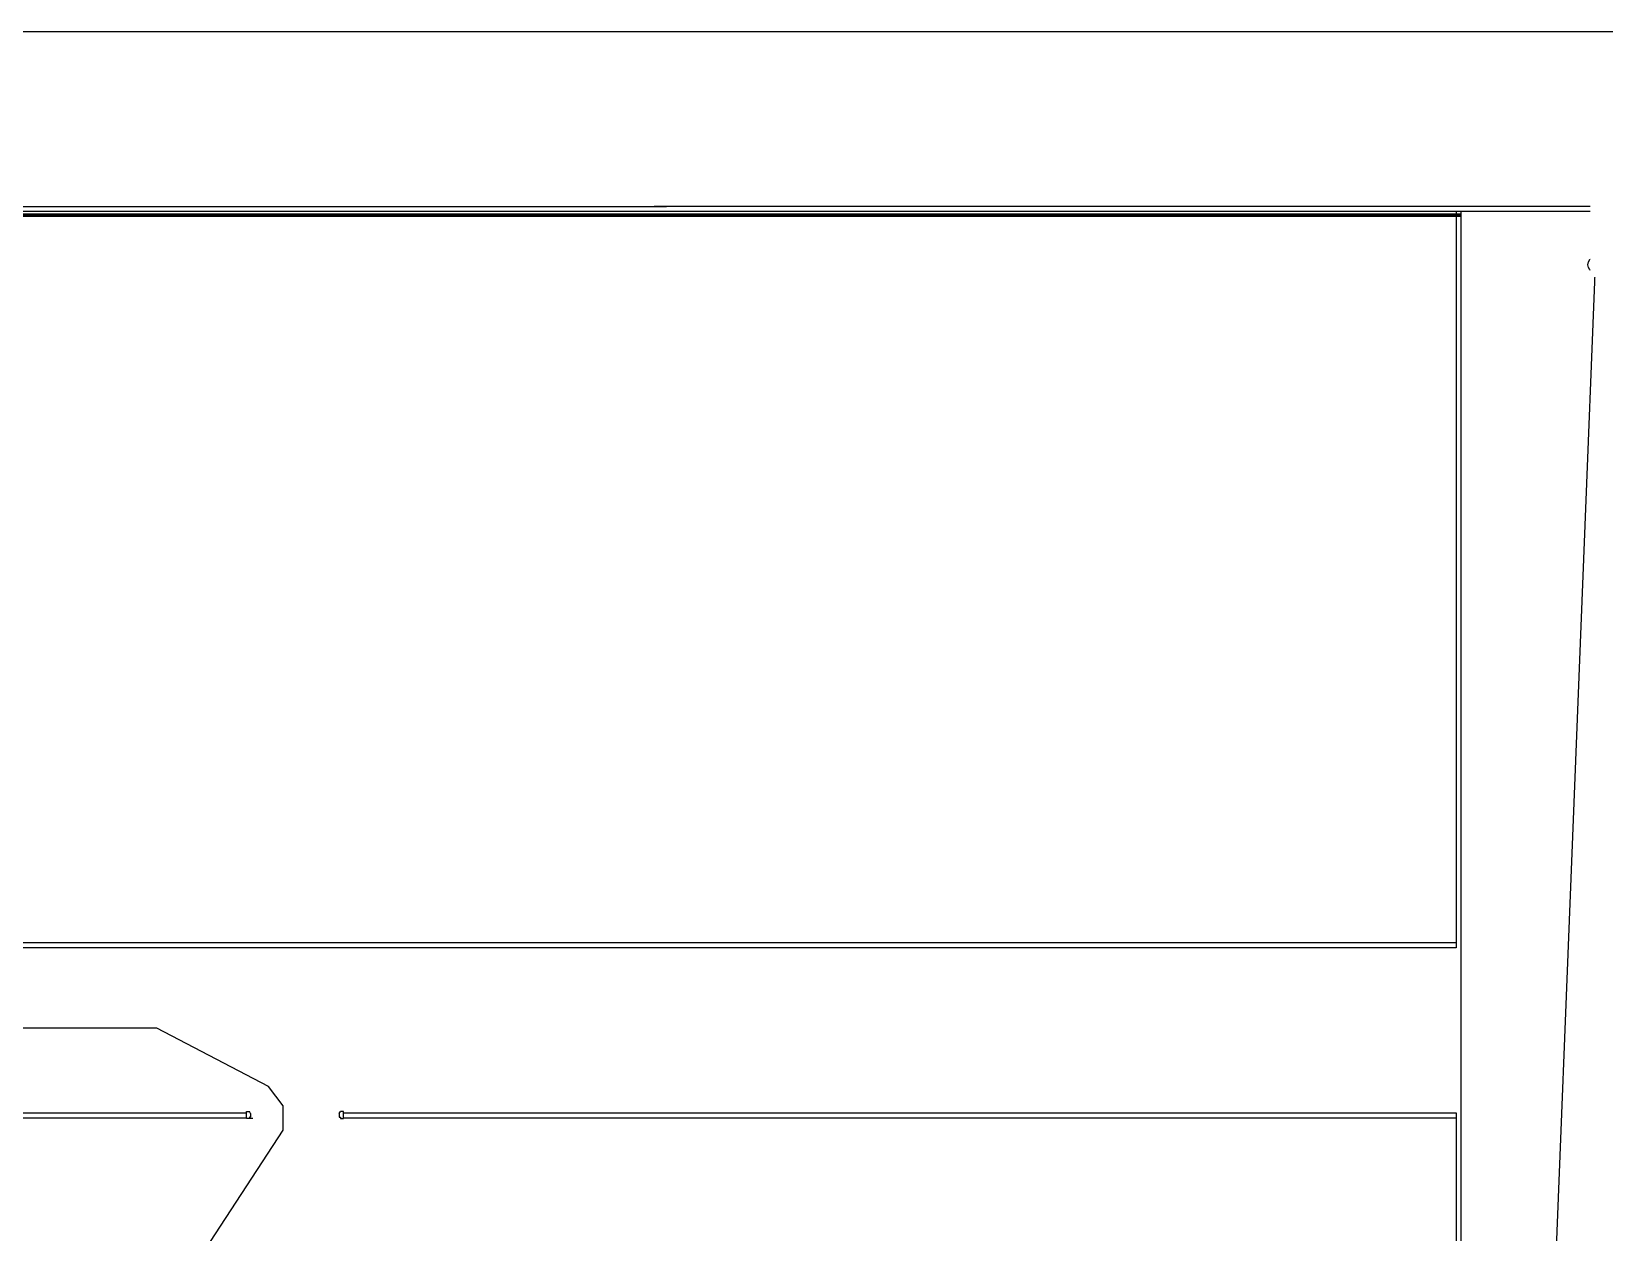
# Model space of a CAD drawing. Header units: millimetres. Extents: x 391350 to 515311, y -283575 to -199845.
# Drawn here: x 416187 to 432372, y -261053 to -248700 of the extents above; entities that cross this region are included whole.
import ezdxf

# ---------------------------------------------------------------- set-up
doc = ezdxf.new("R2010")
doc.units = ezdxf.units.MM
doc.set_wipeout_variables(frame=1)
doc.layers.add('Evac_Path_Fail', color=1, linetype='Continuous')

msp = doc.modelspace()

# ---------------------------------------------------------------- linework, layer by layer
at = {"color": 0}
for p, q in [((391350, -250501), (422720, -250501)), ((445217, -250551), (391350, -250551)), ((395466, -250501), (420895, -250501)), ((445217, -250501), (422595, -250501)), ((422595, -250501), (422720, -250501)), ((430845, -250551), (430845, -258123)), ((430895, -250551), (430895, -263123)), ((395466, -250576), (430895, -250576)), ((395466, -250586), (430895, -250586)), ((400263, -250598), (430895, -250598)), ((430845, -258073), (413964, -258073)), ((430845, -258123), (413964, -258123)), ((411467, -259823), (418398, -259823)), ((411467, -259873), (418398, -259873)), ((418398, -259881), (418398, -259809)), ((418398, -259809), (418429, -259809)), ((418463, -259881), (418398, -259881)), ((418442, -259827), (418429, -259809)), ((418442, -259866), (418429, -259866)), ((418429, -259866), (418429, -259881)), ((418442, -259827), (418442, -259866)), ((419354, -259827), (419367, -259809)), ((419354, -259827), (419354, -259866)), ((419354, -259866), (419367, -259866)), ((419398, -259809), (419367, -259809)), ((419367, -259866), (419367, -259881)), ((419367, -259881), (419398, -259881)), ((419398, -259881), (419398, -259809)), ((419398, -259823), (430845, -259823)), ((419398, -259873), (430845, -259873)), ((430845, -259823), (430845, -263123)), ((430895, -259823), (430895, -259948)), ((430895, -259823), (430895, -259948))]:
    msp.add_line(p, q, dxfattribs=at)
msp.add_lwpolyline([(391350, -248700), (449973, -248700), (449973, -283575), (391350, -283575)], close=True, dxfattribs=at)
at = {"layer": 'Evac_Path_Fail'}
for points in [[(432275, -251100), (431225, -277550), (429825, -278800), (416675, -278800), (416475, -278950), (416225, -279350)], [(420125, -277050), (420475, -275100), (420475, -274300), (420425, -274050), (420275, -273850), (419975, -273650), (417875, -272500), (416825, -269700), (416825, -263250), (417125, -262500), (417275, -262300), (418775, -260000), (418775, -259750), (418625, -259550), (417475, -258950), (395375, -258950)]]:
    msp.add_lwpolyline(points, dxfattribs=at)
msp.add_circle((432275, -251100), 75, dxfattribs=at)

# ---------------------------------------------------------------- next in the draw order: wipeouts: each hides what was drawn before it
msp.add_wipeout([(432225, -251225), (435075, -251225), (435075, -250025), (432225, -250025)]).dxf.layer = 'Evac_Path_Fail'

doc.saveas('drawing.dxf')
